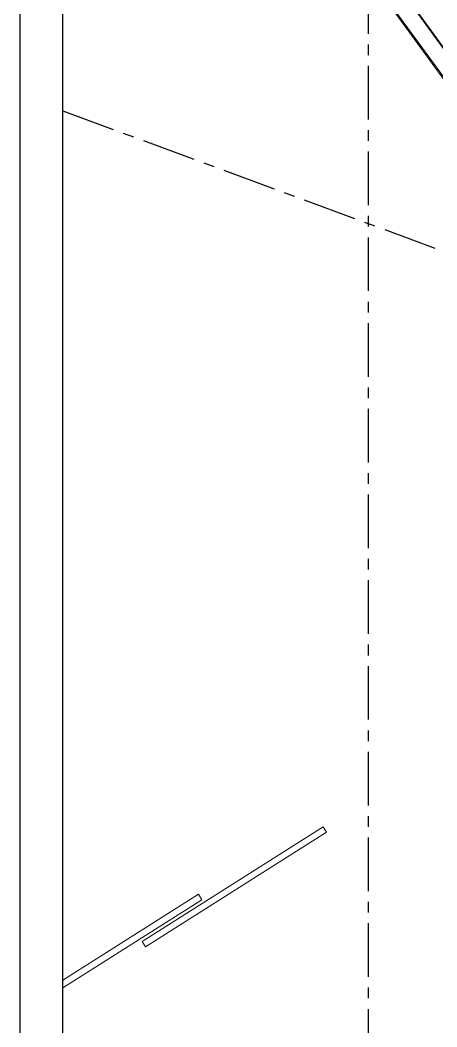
# Model space of a CAD drawing. Header units: millimetres. Extents: x 933584 to 974011, y 4545988 to 4553664.
# Drawn here: x 946301.5 to 946496, y 4550127.1 to 4550596.7 of the extents above; entities that cross this region are included whole.
import ezdxf

# ---------------------------------------------------------------- set-up
doc = ezdxf.new("R2010")
doc.units = ezdxf.units.MM
doc.linetypes.add('CENTER', pattern=[2, 1.25, -0.25, 0.25, -0.25])
doc.layers.get('0').update_dxf_attribs({"color": 255})
doc.layers.add('0-CSX-CXS_20', color=14, linetype='CENTER')
doc.layers.add('0-LNS-SLN', color=6, linetype='Continuous')
for name, color, linetype, lineweight in [('2-SPS-IBW', 5, 'Continuous', 40), ('CM', 4, 'Continuous', 5), ('SFP CAM', 8, 'Continuous', 9)]:
    doc.layers.add(name, color=color, linetype=linetype, lineweight=lineweight)

# ---------------------------------------------------------------- blocks, each defined once
blk = doc.blocks.new('ZVBXZDVB')
at = {"layer": '0-CSX-CXS_20', "ltscale": 20}
for points in [[(933863.85, 4552835.4), (933863.85, 4551518.59)], [(933721.5, 4552054.44), (934876.25, 4551628.21)]]:
    blk.add_lwpolyline(points, dxfattribs=at)
blk = doc.blocks.new('xcvxcbv-flatten-1')
at = {"layer": '2-SPS-IBW'}
blk.add_lwpolyline([(934013, 4550609.59), (933993.28, 4550616.86), (933863.85, 4550794.73), (933863.85, 4550923.49), (933966.85, 4550923.49), (933966.85, 4550975.49), (933863.85, 4550975.49), (933863.85, 4550990.49), (933981.85, 4550990.49), (933981.85, 4550877.49), (933882.35, 4550877.49), (933882.35, 4550804.49), (934007.08, 4550633.09), (934019.92, 4550628.36), (934013, 4550609.59)], dxfattribs=at)
blk = doc.blocks.new('XCVBXCVBXZ-flatten-1')
at = {"layer": 'CM'}
for p, q in [((933921.39, 4553538.48), (933856.08, 4553628.23)), ((933921.88, 4553538.83), (933856.56, 4553628.58))]:
    blk.add_line(p, q, dxfattribs=at)
at = {"layer": 'SFP CAM', "color": 252}
for p, q in [((933721.5, 4553148.86), (933784.68, 4553188.91)), ((933784.68, 4553188.91), (933786.28, 4553186.38)), ((933721.5, 4553145.31), (933786.28, 4553186.38))]:
    blk.add_line(p, q, dxfattribs=at)
blk.add_lwpolyline([(933844.45, 4553217.92), (933759.99, 4553164.38), (933758.38, 4553166.92), (933842.84, 4553220.46)], close=True, dxfattribs=at)

msp = doc.modelspace()

# ---------------------------------------------------------------- linework, layer by layer
at = {"color": 0}
for points in [[(946301.5, 4551355.4), (948401.5, 4551355.4), (948401.5, 4549855.4), (946301.5, 4549855.4)], [(946321.5, 4551335.4), (948381.5, 4551335.4), (948381.5, 4549875.4), (946321.5, 4549875.4)]]:
    msp.add_lwpolyline(points, close=True, dxfattribs=at)

# ---------------------------------------------------------------- block references
for name, p in [('XCVBXCVBXZ-flatten-1', (12600, -3000)), ('xcvxcbv-flatten-1', (12600, -162.74))]:
    msp.add_blockref(name, p)
at = {"layer": '0-LNS-SLN'}
msp.add_blockref('ZVBXZDVB', (12600, -1500), dxfattribs=at)

doc.saveas('drawing.dxf')
